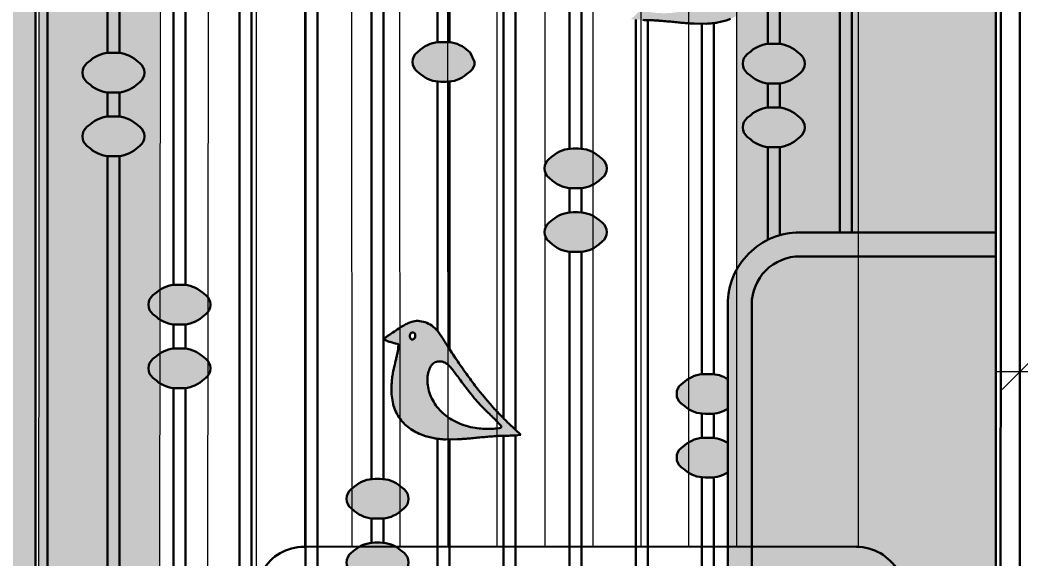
# Model space of a CAD drawing. Header units: millimetres. Extents: x 35877 to 3066687, y -650199 to -40525.
# Drawn here: x 145127.83 to 145169.47, y -179761.06 to -179738.64 of the extents above; entities that cross this region are included whole.
import ezdxf

# ---------------------------------------------------------------- set-up
doc = ezdxf.new("R2010")
doc.units = ezdxf.units.MM
doc.header["$MEASUREMENT"] = 0
doc.header["$PDMODE"] = 35
doc.linetypes.add('DASHED', pattern=[0.75, 0.5, -0.25])
doc.layers.get('Defpoints').update_dxf_attribs({"color": 220})
for name, color, linetype, lineweight in [('A8_FURNITURE', 32, 'Continuous', 30), ('dim05', 1, 'Continuous', 13), ('Elevation 4.5', 206, 'Continuous', 5), ('FURNITURE', 32, 'Continuous', 9), ('furniture dimensions', 1, 'DASHED', 0), ('NAME PLATE', 7, 'Continuous', 25), ('wall', 7, 'Continuous', 30)]:
    doc.layers.add(name, color=color, linetype=linetype, lineweight=lineweight)
doc.styles.add('century g', font='GOTHIC.TTF')
doc.dimstyles.new('Archana', dxfattribs={"dimtxt": 2, "dimasz": 0.75, "dimexe": 0.5, "dimexo": 0.5, "dimgap": 0, "dimtad": 0, "dimzin": 0, "dimdsep": 46, "dimlunit": 4, "dimtxsty": 'century g', "dimblk": 'OBLIQUE', "dimcen": 0, "dimdle": 1, "dimclrd": 256, "dimclre": 256, "dimclrt": 256, "dimadec": 0, "dimazin": 0, "dimtfac": 1, "dimtofl": 0, "dimtmove": 1, "dimatfit": 3, "dimfxl": 1, "dimfxlon": 1, "dimtolj": 1, "dimtzin": 0, "dimlwd": -1, "dimlwe": -1, "dimarcsym": 0})

# ---------------------------------------------------------------- blocks, each defined once
blk = doc.blocks.new('_Oblique')
at = {"layer": 'wall', "color": 0, "lineweight": -2}
blk.add_line((-0.5, -0.5), (0.5, 0.5), dxfattribs=at)
blk = doc.blocks.new('*D838')
at = {"layer": 'Defpoints', "color": 0, "linetype": 'Continuous', "lineweight": 0, "transparency": 16777216}
for p in [(145169.473, -179749.116), (145177.722, -179749.584), (145169.473, -179753.286)]:
    blk.add_point(p, dxfattribs=at)
at = {"layer": 'furniture dimensions', "color": 5, "linetype": 'Continuous', "transparency": 16777216}
for p, q in [((145169.473, -179749.616), (145169.473, -179753.786)), ((145168.473, -179753.286), (145171.914, -179753.286)), ((145178.722, -179753.286), (145175.281, -179753.286))]:
    blk.add_line(p, q, dxfattribs=at)
at = {"layer": 'furniture dimensions', "color": 5, "linetype": 'ByBlock', "transparency": 16777216}
blk.add_line((145177.722, -179750.084), (145177.722, -179753.786), dxfattribs=at)
at = {"layer": 'furniture dimensions', "color": 5, "linetype": 'Continuous', "transparency": 16777216, "xscale": 1.5, "yscale": 1.5, "zscale": 1.5, "rotation": 180}
blk.add_blockref('_Oblique', (145169.473, -179753.286), dxfattribs=at)
at = {"layer": 'furniture dimensions', "color": 5, "linetype": 'Continuous', "transparency": 16777216, "xscale": 1.5, "yscale": 1.5, "zscale": 1.5}
blk.add_blockref('_Oblique', (145177.722, -179753.286), dxfattribs=at)
at = {"layer": 'furniture dimensions', "linetype": 'Continuous', "lineweight": 0, "transparency": 16777216, "insert": (145173.597, -179753.286), "char_height": 3, "attachment_point": 5, "style": 'century g'}
blk.add_mtext('\\A1;8"', dxfattribs=at)

msp = doc.modelspace()

# ---------------------------------------------------------------- hatches: boundary and pattern name
at = {"layer": 'dim05', "lineweight": 0, "true_color": 0xa47149, "transparency": 33554630}
h = msp.add_hatch(color=35, dxfattribs=at)
h.dxf.hatch_style = 1
h.paths.add_polyline_path([(145168.4572, -179709.6314), (145122.4652, -179709.6314), (145122.4728, -179801.5908), (145168.4649, -179801.5908), (145168.4637, -179786.6922), (145162.4649, -179786.6922), (145162.4649, -179789.5908, -0.4142136), (145159.4649, -179792.5908), (145131.4673, -179792.5908, -0.4142136), (145128.4673, -179789.5908), (145128.4673, -179720.5967, -0.4142136), (145131.4673, -179717.5967), (145159.4649, -179717.5967, -0.4142136), (145162.4649, -179720.5967), (145162.4649, -179747.4924), (145168.4604, -179747.4924)])
h = msp.add_hatch(color=35, dxfattribs=at)
h.dxf.hatch_style = 1
h.paths.add_polyline_path([(145168.4604, -179747.4924), (145160.2982, -179747.4924, 0.4142136), (145157.2982, -179750.4924), (145157.2982, -179783.6922, 0.4142136), (145160.2982, -179786.6922), (145168.4637, -179786.6922), (145168.4636, -179785.6922), (145160.2982, -179785.6922, -0.4142136), (145158.2982, -179783.6922), (145158.2982, -179750.4924, -0.4142136), (145160.2982, -179748.4924), (145168.4605, -179748.4924)])
h = msp.add_hatch(color=35, dxfattribs=at)
h.dxf.hatch_style = 1
h.paths.add_polyline_path([(145168.4605, -179748.4924), (145160.2982, -179748.4924, 0.4142136), (145158.2982, -179750.4924), (145158.2982, -179783.6922, 0.4142136), (145160.2982, -179785.6922), (145168.4636, -179785.6922)])
at = {"layer": 'Elevation 4.5', "lineweight": 0, "true_color": 0x000000, "transparency": 33554628}
h = msp.add_hatch(color=18, dxfattribs=at)
h.dxf.hatch_style = 1
edge = h.paths.add_edge_path()
edge.add_arc((145175.5394, -179746.9918), 22.7128, 507.18852, 507.83828, ccw=False)
edge.add_arc((145170.2593, -179743.5875), 16.4304, 506.36276, 507.18852, ccw=False)
edge.add_arc((145171.238, -179744.2387), 17.6059, 505.7127, 506.36268, ccw=False)
edge.add_arc((145157.2491, -179734.7007), 0.6748, 498.83106, 505.7127, ccw=False)
edge.add_arc((145157.6458, -179735.0476), 1.2018, 484.00797, 498.83106, ccw=False)
edge.add_arc((145157.6242, -179735.0157), 1.1632, 468.82012, 484.00797, ccw=False)
edge.add_arc((145157.587, -179734.9064), 1.0478, 452.7846, 468.82001, ccw=False)
edge.add_arc((145157.5731, -179734.6212), 0.7623, 432.43002, 452.7846, ccw=False)
edge.add_arc((145157.4139, -179735.124), 1.2897, 425.01577, 432.43002, ccw=False)
edge.add_arc((145156.8504, -179736.3335), 2.624, 420.65779, 425.01577, ccw=False)
edge.add_arc((145156.2428, -179737.4143), 3.8638, 417.0816, 420.65779, ccw=False)
edge.add_arc((145153.6606, -179741.4029), 8.6154, 415.11795, 417.0816, ccw=False)
edge.add_arc((145126.1819, -179780.8191), 56.6645, 414.95139, 415.11795, ccw=False)
edge.add_arc((145139.6618, -179761.6025), 33.1914, 414.70247, 414.95139, ccw=False)
edge.add_arc((145119.0442, -179790.7245), 68.873, 414.599882, 414.702471, ccw=False)
edge.add_arc((145158.7938, -179734.7916), 0.2543, 409.23396, 414.59988, ccw=False)
edge.add_arc((145158.9486, -179734.612), 0.0172, 298.20864, 409.23396, ccw=False)
edge.add_arc((145158.2702, -179733.3472), 1.4524, 293.39256, 298.20864, ccw=False)
edge.add_arc((145158.1991, -179733.1828), 1.6315, 287.9266, 293.39256, ccw=False)
edge.add_arc((145158.0344, -179732.6738), 2.1665, 283.50765, 287.9266, ccw=False)
edge.add_line((145158.5405, -179734.7804), (145158.3562, -179734.8246))
edge.add_line((145158.3562, -179734.8246), (145158.3652, -179734.9796))
edge.add_arc((145159.117, -179734.9357), 0.7531, 183.34154, 189.81323)
edge.add_arc((145163.8089, -179734.1242), 5.5147, 189.81323, 191.30457)
edge.add_arc((145164.4596, -179733.9941), 6.1782, 191.30451, 192.83883)
edge.add_arc((145164.7108, -179733.9369), 6.4358, 192.83879, 194.32781)
edge.add_arc((145146.7952, -179738.5128), 12.0549, 372.79594, 374.32781, ccw=False)
edge.add_arc((145154.658, -179736.727), 3.9919, 369.30302, 372.79594, ccw=False)
edge.add_arc((145155.271, -179736.6265), 3.3707, 365.43492, 369.30295, ccw=False)
edge.add_arc((145152.1203, -179736.9263), 6.5356, 363.07768, 365.43492, ccw=False)
edge.add_arc((145156.0438, -179736.7154), 2.6065, 348.21303, 363.07768, ccw=False)
edge.add_arc((145156.8396, -179736.8814), 1.7935, 328.54144, 348.21303, ccw=False)
edge.add_arc((145156.9045, -179736.9211), 1.7174, 308.37567, 328.54144, ccw=False)
edge.add_arc((145156.5774, -179736.5081), 2.2443, 291.87328, 308.37567, ccw=False)
edge.add_line((145157.4135, -179738.5908), (145157.2344, -179738.6627))
edge.add_line((145157.2344, -179738.6627), (145156.8751, -179738.7445))
edge.add_arc((145156.5802, -179737.2051), 1.5675, 277.56565, 280.84666, ccw=False)
edge.add_arc((145156.0372, -179733.1167), 5.6917, 276.30901, 277.56565, ccw=False)
edge.add_arc((145155.9757, -179732.561), 6.2509, 275.06563, 276.30901, ccw=False)
edge.add_arc((145156.1061, -179734.0323), 4.7738, 273.54376, 275.06563, ccw=False)
edge.add_line((145156.4012, -179738.7969), (145155.8944, -179738.7812))
edge.add_line((145155.8944, -179738.7812), (145155.7684, -179738.7812))
edge.add_arc((145155.7684, -179737.7326), 1.0486, 265.59735, 270, ccw=False)
edge.add_arc((145157.9427, -179709.4922), 29.3726, 265.20293, 265.59735, ccw=False)
edge.add_arc((145157.7391, -179711.9193), 26.937, 264.68974, 265.20285, ccw=False)
edge.add_arc((145158.7202, -179701.3644), 37.5373, 264.28949, 264.68968, ccw=False)
edge.add_arc((145153.0122, -179758.4448), 19.8277, 444.28949, 445.08155)
edge.add_arc((145152.9316, -179759.3817), 20.7681, 445.08151, 445.84651)
edge.add_arc((145153.0956, -179757.1235), 18.504, 445.84648, 446.60254)
edge.add_arc((145154.0051, -179741.8034), 3.1569, 446.60254, 449.39965)
edge.add_arc((145154.1217, -179730.6749), 7.9723, 268.96302, 269.39965, ccw=False)
edge.add_line((145153.9774, -179738.6458), (145153.2672, -179738.6101))
edge.add_arc((145137.1429, -179721.3018), 23.6552, 312.97168, 316.05955)
edge.add_arc((145142.6354, -179726.6169), 16.0121, 316.11651, 317.10322)
edge.add_arc((145151.5302, -179734.8815), 3.8704, 317.10322, 319.93677)
edge.add_arc((145230.1093, -179800.9651), 98.8024, 499.848316, 499.936772, ccw=False)
edge.add_arc((145216.8977, -179789.8196), 81.5176, 499.744298, 499.848249, ccw=False)
edge.add_arc((145213.6062, -179787.0327), 77.2047, 499.654619, 499.744249, ccw=False)
edge.add_arc((145159.2685, -179740.8769), 5.9099, 499.05554, 499.65462, ccw=False)
edge.add_arc((145148.9302, -179731.9075), 7.777, 319.05554, 322.77729)
edge.add_arc((145135.597, -179721.7787), 24.5211, 322.77729, 324.3586)
edge.add_arc((145133.704, -179720.4215), 26.8504, 324.3586, 325.91326)
edge.add_arc((145139.2193, -179724.1537), 20.1909, 325.91326, 327.83828)
edge = h.paths.add_edge_path(flags=16)
edge.add_arc((145157.6616, -179734.461), 0.2323, 320.05653, 335.50465)
edge.add_arc((145157.7136, -179734.4847), 0.1751, 335.50465, 368.70961)
edge.add_arc((145157.7228, -179734.4833), 0.1658, 368.70961, 403.30219)
edge.add_arc((145157.7605, -179734.4478), 0.1141, 403.30219, 446.9972)
edge.add_arc((145157.7612, -179734.4343), 0.1006, 446.9972, 494.99999)
edge.add_arc((145157.7577, -179734.4308), 0.0957, 494.99997, 528.67412)
edge.add_arc((145157.9176, -179734.4628), 0.2587, 528.67412, 544.70662)
edge.add_arc((145157.9309, -179734.4617), 0.2721, 184.70662, 200.39287)
edge.add_arc((145157.7965, -179734.5117), 0.1287, 200.39287, 227.85535)
edge.add_arc((145157.8064, -179734.5008), 0.1434, 227.85535, 249.44083)
edge.add_arc((145157.78, -179734.5711), 0.0683, 249.44083, 287.01666)
edge.add_arc((145157.7754, -179734.5563), 0.0838, 287.01666, 320.05653)
edge = h.paths.add_edge_path(flags=16)
edge.add_arc((145156.6932, -179735.8708), 0.3225, 416.48854, 435.45402)
edge.add_arc((145156.6487, -179736.0423), 0.4996, 435.45402, 449.11678)
edge.add_arc((145156.6481, -179736.0801), 0.5374, 449.11678, 462.30358)
edge.add_arc((145156.6325, -179736.0082), 0.4639, 462.30358, 477.02902)
edge.add_arc((145156.7045, -179736.1494), 0.6223, 477.02902, 488.85253)
edge.add_arc((145156.8163, -179736.2882), 0.8006, 488.85253, 498.64147)
edge.add_arc((145158.4679, -179737.7422), 3.0011, 498.64147, 502.77508)
edge.add_arc((145209.9256, -179776.836), 67.6247, 502.775081, 503.205715)
edge.add_arc((145121.3322, -179710.5734), 43.0077, 322.36235, 323.20571, ccw=False)
edge.add_arc((145149.5434, -179732.3286), 7.3824, 319.25591, 322.36235, ccw=False)
edge.add_arc((145150.645, -179733.2775), 5.9284, 315.67016, 319.25591, ccw=False)
edge.add_arc((145140.1431, -179723.0185), 20.6096, 314.25199, 315.67016, ccw=False)
edge.add_arc((145167.4689, -179751.0672), 18.5494, 494.25199, 495.13273)
edge.add_arc((145158.0598, -179741.7017), 5.2737, 495.13273, 497.37914)
edge.add_arc((145159.841, -179743.3407), 7.6942, 497.37914, 498.5497)
edge.add_arc((145154.0898, -179738.2614), 0.0212, 498.5497, 572.61788)
edge.add_arc((145154.1776, -179738.2053), 0.1254, 212.61788, 264.11514)
edge.add_arc((145154.7076, -179733.0633), 5.2946, 264.11514, 267.59679)
edge.add_arc((145154.6537, -179734.3458), 4.011, 267.59679, 272.66271)
edge.add_arc((145154.7149, -179735.6605), 2.6949, 272.66271, 279.48802)
edge.add_arc((145154.659, -179735.3262), 3.0338, 279.48802, 294.18755)
edge.add_arc((145154.9481, -179735.9697), 2.3283, 294.18755, 312.11259)
edge.add_arc((145155.146, -179736.1887), 2.0331, 312.11259, 331.43659)
edge.add_arc((145155.3274, -179736.2875), 1.8266, 331.43651, 352.37921)
edge.add_arc((145155.7257, -179736.3408), 1.4247, 352.37921, 363.83927)
edge.add_arc((145155.8389, -179736.3332), 1.3113, 363.83927, 376.03421)
edge.add_arc((145156.095, -179736.2596), 1.0448, 376.03421, 389.58284)
edge.add_arc((145156.6411, -179735.9496), 0.4169, 389.58284, 416.48854)
h = msp.add_hatch(color=18, dxfattribs=at)
h.dxf.hatch_style = 1
h.paths.add_polyline_path([(145146.7594, -179740.3895, 0.2335694), (145146.5693, -179739.9893), (145146.4247, -179739.875, 0.1866469), (145145.5746, -179739.5585), (145145.3583, -179739.5585, 0.1866469), (145144.5082, -179739.875), (145144.3635, -179739.9893, 0.2294381), (145144.1735, -179740.3816, 0.2335694), (145144.3635, -179740.7818), (145144.5082, -179740.8961, 0.1866469), (145145.3583, -179741.2126), (145145.5746, -179741.2126, 0.1866469), (145146.4247, -179740.8961), (145146.5693, -179740.7818, 0.2294381)])
h = msp.add_hatch(color=18, dxfattribs=at)
h.dxf.hatch_style = 1
h.paths.add_polyline_path([(145160.5084, -179740.4556, 0.2335694), (145160.3183, -179740.0554), (145160.1736, -179739.9411, 0.1866469), (145159.3236, -179739.6246), (145159.1072, -179739.6246, 0.1866469), (145158.2572, -179739.9411), (145158.1125, -179740.0554, 0.2294381), (145157.9225, -179740.4478, 0.2335694), (145158.1125, -179740.8479), (145158.2572, -179740.9622, 0.1866469), (145159.1072, -179741.2787), (145159.3236, -179741.2787, 0.1866469), (145160.1736, -179740.9622), (145160.3183, -179740.8479, 0.2294381)])
h = msp.add_hatch(color=18, dxfattribs=at)
h.dxf.hatch_style = 1
h.paths.add_polyline_path([(145133.0104, -179740.8392, 0.2335694), (145132.8204, -179740.4391), (145132.6757, -179740.3248, 0.1866469), (145131.8256, -179740.0083), (145131.6093, -179740.0083, 0.1866469), (145130.7592, -179740.3248), (145130.6145, -179740.4391, 0.2294381), (145130.4245, -179740.8314, 0.2335694), (145130.6145, -179741.2316), (145130.7592, -179741.3459, 0.1866469), (145131.6093, -179741.6624), (145131.8256, -179741.6624, 0.1866469), (145132.6757, -179741.3459), (145132.8204, -179741.2316, 0.2294381)])
h = msp.add_hatch(color=18, dxfattribs=at)
h.dxf.hatch_style = 1
h.paths.add_polyline_path([(145160.5084, -179743.1096, 0.2335694), (145160.3183, -179742.7095), (145160.1736, -179742.5952, 0.1866469), (145159.3236, -179742.2787), (145159.1072, -179742.2787, 0.1866469), (145158.2572, -179742.5952), (145158.1125, -179742.7095, 0.2294381), (145157.9225, -179743.1018, 0.2335694), (145158.1125, -179743.502), (145158.2572, -179743.6163, 0.1866469), (145159.1072, -179743.9328), (145159.3236, -179743.9328, 0.1866469), (145160.1736, -179743.6163), (145160.3183, -179743.502, 0.2294381)])
h = msp.add_hatch(color=18, dxfattribs=at)
h.dxf.hatch_style = 1
h.paths.add_polyline_path([(145133.0104, -179743.4933, 0.2335694), (145132.8204, -179743.0932), (145132.6757, -179742.9789, 0.1866469), (145131.8256, -179742.6624), (145131.6093, -179742.6624, 0.1866469), (145130.7592, -179742.9789), (145130.6145, -179743.0932, 0.2294381), (145130.4245, -179743.4855, 0.2335694), (145130.6145, -179743.8856), (145130.7592, -179743.9999, 0.1866469), (145131.6093, -179744.3164), (145131.8256, -179744.3164, 0.1866469), (145132.6757, -179743.9999), (145132.8204, -179743.8856, 0.2294381)])
h = msp.add_hatch(color=18, dxfattribs=at)
h.dxf.hatch_style = 1
h.paths.add_polyline_path([(145152.259, -179744.8235, 0.2335694), (145152.0689, -179744.4233), (145151.9243, -179744.309, 0.1866469), (145151.0742, -179743.9925), (145150.8579, -179743.9925, 0.1866469), (145150.0078, -179744.309), (145149.8631, -179744.4233, 0.2294381), (145149.6731, -179744.8156, 0.2335694), (145149.8631, -179745.2158), (145150.0078, -179745.3301, 0.1866469), (145150.8579, -179745.6466), (145151.0742, -179745.6466, 0.1866469), (145151.9243, -179745.3301), (145152.0689, -179745.2158, 0.2294381)])
h = msp.add_hatch(color=18, dxfattribs=at)
h.dxf.hatch_style = 1
h.paths.add_polyline_path([(145152.259, -179747.4853, 0.2335694), (145152.0689, -179747.0852), (145151.9243, -179746.9709, 0.1866469), (145151.0742, -179746.6544), (145150.8579, -179746.6544, 0.1866469), (145150.0078, -179746.9709), (145149.8631, -179747.0852, 0.2294381), (145149.6731, -179747.4775, 0.2335694), (145149.8631, -179747.8777), (145150.0078, -179747.992, 0.1866469), (145150.8579, -179748.3085), (145151.0742, -179748.3085, 0.1866469), (145151.9243, -179747.992), (145152.0689, -179747.8777, 0.2294381)])
h = msp.add_hatch(color=18, dxfattribs=at)
h.dxf.hatch_style = 1
h.paths.add_polyline_path([(145135.7602, -179750.5097, 0.2335694), (145135.5702, -179750.1096), (145135.4255, -179749.9953, 0.1866469), (145134.5754, -179749.6788), (145134.3591, -179749.6788, 0.1866469), (145133.509, -179749.9953), (145133.3643, -179750.1096, 0.2294381), (145133.1743, -179750.5019, 0.2335694), (145133.3643, -179750.9021), (145133.509, -179751.0164, 0.1866469), (145134.3591, -179751.3329), (145134.5754, -179751.3329, 0.1866469), (145135.4255, -179751.0164), (145135.5702, -179750.9021, 0.2294381)])
h = msp.add_hatch(color=18, dxfattribs=at)
h.dxf.hatch_style = 1
edge = h.paths.add_edge_path()
edge.add_arc((145126.4042, -179764.3163), 22.7128, 32.16172, 32.81148)
edge.add_arc((145131.6843, -179760.912), 16.4304, 32.81148, 33.63724)
edge.add_arc((145130.7056, -179761.5632), 17.6059, 33.63732, 34.2873)
edge.add_arc((145144.6945, -179752.0252), 0.6748, 34.2873, 41.16894)
edge.add_arc((145144.2978, -179752.3721), 1.2018, 41.16894, 55.99203)
edge.add_arc((145144.3194, -179752.3401), 1.1632, 55.99203, 71.17988)
edge.add_arc((145144.3566, -179752.2308), 1.0478, 71.17999, 87.2154)
edge.add_arc((145144.3705, -179751.9457), 0.7623, 87.2154, 107.56998)
edge.add_arc((145144.5297, -179752.4485), 1.2897, 107.56998, 114.98423)
edge.add_arc((145145.0933, -179753.6579), 2.624, 114.98423, 119.34221)
edge.add_arc((145145.7008, -179754.7387), 3.8638, 119.34221, 122.9184)
edge.add_arc((145148.283, -179758.7274), 8.6154, 122.9184, 124.88205)
edge.add_arc((145175.7618, -179798.1435), 56.6645, 124.88205, 125.04861)
edge.add_arc((145162.2819, -179778.9269), 33.1914, 125.04861, 125.29753)
edge.add_arc((145182.8995, -179808.0489), 68.873, 125.297529, 125.400118)
edge.add_arc((145143.1499, -179752.116), 0.2543, 125.40012, 130.76604)
edge.add_arc((145142.995, -179751.9364), 0.0172, 130.76604, 241.79136)
edge.add_arc((145143.6734, -179750.6716), 1.4524, 241.79136, 246.60744)
edge.add_arc((145143.7445, -179750.5072), 1.6315, 246.60744, 252.0734)
edge.add_arc((145143.9092, -179749.9982), 2.1665, 252.0734, 256.49235)
edge.add_line((145143.4032, -179752.1048), (145143.5875, -179752.1491))
edge.add_line((145143.5875, -179752.1491), (145143.5784, -179752.3041))
edge.add_arc((145142.8266, -179752.2602), 0.7531, 350.18677, 356.65846, ccw=False)
edge.add_arc((145138.1347, -179751.4486), 5.5147, 348.69543, 350.18677, ccw=False)
edge.add_arc((145137.484, -179751.3185), 6.1782, 347.16117, 348.69549, ccw=False)
edge.add_arc((145137.2328, -179751.2613), 6.4358, 345.67219, 347.16121, ccw=False)
edge.add_arc((145155.1484, -179755.8372), 12.0549, 165.67219, 167.20406)
edge.add_arc((145147.2856, -179754.0514), 3.9919, 167.20406, 170.69698)
edge.add_arc((145146.6726, -179753.951), 3.3707, 170.69705, 174.56508)
edge.add_arc((145149.8233, -179754.2507), 6.5356, 174.56508, 176.92232)
edge.add_arc((145145.8999, -179754.0398), 2.6065, 176.92232, 191.78697)
edge.add_arc((145145.1041, -179754.2059), 1.7935, 191.78697, 211.45856)
edge.add_arc((145145.0392, -179754.2456), 1.7174, 211.45856, 231.62433)
edge.add_arc((145145.3663, -179753.8325), 2.2443, 231.62433, 248.12672)
edge.add_line((145144.5301, -179755.9153), (145144.7092, -179755.9872))
edge.add_line((145144.7092, -179755.9872), (145145.0685, -179756.069))
edge.add_arc((145145.3635, -179754.5295), 1.5675, 259.15334, 262.43435)
edge.add_arc((145145.9065, -179750.4412), 5.6917, 262.43435, 263.69099)
edge.add_arc((145145.9679, -179749.8854), 6.2509, 263.69099, 264.93437)
edge.add_arc((145145.8375, -179751.3567), 4.7738, 264.93437, 266.45624)
edge.add_line((145145.5424, -179756.1214), (145146.0493, -179756.1057))
edge.add_line((145146.0493, -179756.1057), (145146.1752, -179756.1057))
edge.add_arc((145146.1752, -179755.0571), 1.0486, 270, 274.40265)
edge.add_arc((145144.0009, -179726.8166), 29.3726, 274.40265, 274.79707)
edge.add_arc((145144.2045, -179729.2437), 26.937, 274.79715, 275.31026)
edge.add_arc((145143.2234, -179718.6889), 37.5373, 275.31032, 275.71051)
edge.add_arc((145148.9314, -179775.7692), 19.8277, 94.91845, 95.71051, ccw=False)
edge.add_arc((145149.012, -179776.7062), 20.7681, 94.15349, 94.91849, ccw=False)
edge.add_arc((145148.8481, -179774.448), 18.504, 93.39746, 94.15352, ccw=False)
edge.add_arc((145147.9386, -179759.1278), 3.1569, 90.60035, 93.39746, ccw=False)
edge.add_arc((145147.8219, -179747.9993), 7.9723, 270.60035, 271.03698)
edge.add_line((145147.9662, -179755.9703), (145148.6764, -179755.9345))
edge.add_arc((145164.8007, -179738.6262), 23.6552, 223.94045, 227.02832, ccw=False)
edge.add_arc((145159.3082, -179743.9413), 16.0121, 222.89678, 223.88349, ccw=False)
edge.add_arc((145150.4134, -179752.2059), 3.8704, 220.06323, 222.89678, ccw=False)
edge.add_arc((145071.8344, -179818.2895), 98.8024, 40.063228, 40.151684)
edge.add_arc((145085.0459, -179807.1441), 81.5176, 40.151751, 40.255702)
edge.add_arc((145088.3374, -179804.3572), 77.2047, 40.255751, 40.345381)
edge.add_arc((145142.6752, -179758.2013), 5.9099, 40.34538, 40.94446)
edge.add_arc((145153.0135, -179749.232), 7.777, 217.22271, 220.94446, ccw=False)
edge.add_arc((145166.3467, -179739.1032), 24.5211, 215.6414, 217.22271, ccw=False)
edge.add_arc((145168.2396, -179737.7459), 26.8504, 214.08674, 215.6414, ccw=False)
edge.add_arc((145162.7243, -179741.4782), 20.1909, 212.16172, 214.08674, ccw=False)
edge = h.paths.add_edge_path(flags=16)
edge.add_arc((145144.282, -179751.7854), 0.2323, 204.49535, 219.94347, ccw=False)
edge.add_arc((145144.23, -179751.8091), 0.1751, 171.29039, 204.49535, ccw=False)
edge.add_arc((145144.2208, -179751.8077), 0.1658, 136.69781, 171.29039, ccw=False)
edge.add_arc((145144.1832, -179751.7722), 0.1141, 93.0028, 136.69781, ccw=False)
edge.add_arc((145144.1825, -179751.7587), 0.1006, 45.00001, 93.0028, ccw=False)
edge.add_arc((145144.1859, -179751.7552), 0.0957, 11.32588, 45.00003, ccw=False)
edge.add_arc((145144.0261, -179751.7873), 0.2587, -4.70662, 11.32588, ccw=False)
edge.add_arc((145144.0127, -179751.7862), 0.2721, 339.60713, 355.29338, ccw=False)
edge.add_arc((145144.1472, -179751.8362), 0.1287, 312.14465, 339.60713, ccw=False)
edge.add_arc((145144.1373, -179751.8252), 0.1434, 290.55917, 312.14465, ccw=False)
edge.add_arc((145144.1637, -179751.8956), 0.0683, 252.98334, 290.55917, ccw=False)
edge.add_arc((145144.1682, -179751.8807), 0.0838, 219.94347, 252.98334, ccw=False)
edge = h.paths.add_edge_path(flags=16)
edge.add_arc((145145.2504, -179753.1953), 0.3225, 104.54598, 123.51146, ccw=False)
edge.add_arc((145145.2949, -179753.3667), 0.4996, 90.88322, 104.54598, ccw=False)
edge.add_arc((145145.2955, -179753.4045), 0.5374, 77.69642, 90.88322, ccw=False)
edge.add_arc((145145.3112, -179753.3327), 0.4639, 62.97098, 77.69642, ccw=False)
edge.add_arc((145145.2392, -179753.4738), 0.6223, 51.14747, 62.97098, ccw=False)
edge.add_arc((145145.1274, -179753.6126), 0.8006, 41.35853, 51.14747, ccw=False)
edge.add_arc((145143.4757, -179755.0666), 3.0011, 37.22492, 41.35853, ccw=False)
edge.add_arc((145092.018, -179794.1604), 67.6247, 36.794285, 37.224919, ccw=False)
edge.add_arc((145180.6115, -179727.8978), 43.0077, 216.79429, 217.63765)
edge.add_arc((145152.4002, -179749.653), 7.3824, 217.63765, 220.74409)
edge.add_arc((145151.2986, -179750.602), 5.9284, 220.74409, 224.32984)
edge.add_arc((145161.8005, -179740.3429), 20.6096, 224.32984, 225.74801)
edge.add_arc((145134.4747, -179768.3917), 18.5494, 44.86727, 45.74801, ccw=False)
edge.add_arc((145143.8838, -179759.0261), 5.2737, 42.62086, 44.86727, ccw=False)
edge.add_arc((145142.1026, -179760.6651), 7.6942, 41.4503, 42.62086, ccw=False)
edge.add_arc((145147.8538, -179755.5858), 0.0212, -32.61788, 41.4503, ccw=False)
edge.add_arc((145147.7661, -179755.5297), 0.1254, 275.88486, 327.38212, ccw=False)
edge.add_arc((145147.2361, -179750.3877), 5.2946, 272.40321, 275.88486, ccw=False)
edge.add_arc((145147.2899, -179751.6702), 4.011, 267.33729, 272.40321, ccw=False)
edge.add_arc((145147.2288, -179752.9849), 2.6949, 260.51198, 267.33729, ccw=False)
edge.add_arc((145147.2846, -179752.6506), 3.0338, 245.81245, 260.51198, ccw=False)
edge.add_arc((145146.9956, -179753.2941), 2.3283, 227.88741, 245.81245, ccw=False)
edge.add_arc((145146.7976, -179753.5131), 2.0331, 208.56341, 227.88741, ccw=False)
edge.add_arc((145146.6162, -179753.6119), 1.8266, 187.62079, 208.56349, ccw=False)
edge.add_arc((145146.2179, -179753.6652), 1.4247, 176.16073, 187.62079, ccw=False)
edge.add_arc((145146.1047, -179753.6576), 1.3113, 163.96579, 176.16073, ccw=False)
edge.add_arc((145145.8486, -179753.584), 1.0448, 150.41716, 163.96579, ccw=False)
edge.add_arc((145145.3026, -179753.274), 0.4169, 123.51146, 150.41716, ccw=False)
h = msp.add_hatch(color=18, dxfattribs=at)
h.dxf.hatch_style = 1
h.paths.add_polyline_path([(145135.7602, -179753.1638, 0.2335694), (145135.5702, -179752.7637), (145135.4255, -179752.6494, 0.1866469), (145134.5754, -179752.3329), (145134.3591, -179752.3329, 0.1866469), (145133.509, -179752.6494), (145133.3643, -179752.7637, 0.2294381), (145133.1743, -179753.156, 0.2335694), (145133.3643, -179753.5561), (145133.509, -179753.6704, 0.1866469), (145134.3591, -179753.9869), (145134.5754, -179753.9869, 0.1866469), (145135.4255, -179753.6704), (145135.5702, -179753.5561, 0.2294381)])
h = msp.add_hatch(color=18, dxfattribs=at)
h.dxf.hatch_style = 1
h.paths.add_polyline_path([(145157.2982, -179753.6146, 0.1540341), (145156.5738, -179753.396), (145156.3574, -179753.396, 0.1866469), (145155.5074, -179753.7125), (145155.3627, -179753.8268, 0.2294381), (145155.1727, -179754.2191, 0.2335694), (145155.3627, -179754.6193), (145155.5074, -179754.7336, 0.1866469), (145156.3574, -179755.0501), (145156.5738, -179755.0501, 0.1540341), (145157.2982, -179754.8315)])
h = msp.add_hatch(color=18, dxfattribs=at)
h.dxf.hatch_style = 1
h.paths.add_polyline_path([(145157.2982, -179756.2608, 0.1540341), (145156.5738, -179756.0423), (145156.3574, -179756.0423, 0.1866469), (145155.5074, -179756.3588), (145155.3627, -179756.4731, 0.2294381), (145155.1727, -179756.8654, 0.2335694), (145155.3627, -179757.2655), (145155.5074, -179757.3798, 0.1866469), (145156.3574, -179757.6963), (145156.5738, -179757.6963, 0.1540341), (145157.2982, -179757.4777)])
h = msp.add_hatch(color=18, dxfattribs=at)
h.dxf.hatch_style = 1
h.paths.add_polyline_path([(145144.0096, -179758.5989, 0.2335694), (145143.8195, -179758.1988), (145143.6749, -179758.0845, 0.1866469), (145142.8248, -179757.768), (145142.6085, -179757.768, 0.1866469), (145141.7584, -179758.0845), (145141.6137, -179758.1988, 0.2294381), (145141.4237, -179758.5911, 0.2335694), (145141.6137, -179758.9912), (145141.7584, -179759.1055, 0.1866469), (145142.6085, -179759.422), (145142.8248, -179759.422, 0.1866469), (145143.6749, -179759.1055), (145143.8195, -179758.9912, 0.2294381)])
h = msp.add_hatch(color=18, dxfattribs=at)
h.dxf.hatch_style = 1
h.paths.add_polyline_path([(145144.0094, -179761.2518, 0.2335694), (145143.8194, -179760.8517), (145143.6747, -179760.7374, 0.1866469), (145142.8246, -179760.4209), (145142.6083, -179760.4209, 0.1866469), (145141.7582, -179760.7374), (145141.6136, -179760.8517, 0.2294381), (145141.4235, -179761.244, 0.2335694), (145141.6136, -179761.6441), (145141.7582, -179761.7584, 0.1866469), (145142.6083, -179762.0749), (145142.8246, -179762.0749, 0.1866469), (145143.6747, -179761.7584), (145143.8194, -179761.6441, 0.2294381)])
at = {"layer": 'NAME PLATE', "lineweight": 0, "true_color": 0x000000, "transparency": 33554687}
h = msp.add_hatch(color=18, dxfattribs=at)
h.dxf.hatch_style = 1
h.set_gradient(color1=(153, 155, 55), color2=(229, 232, 120), name='INVCYLINDER')
h.paths.add_polyline_path([(145162.7169, -179722.6648, 0.4109881), (145157.6797, -179717.6829), (145157.6797, -179760.629), (145162.7169, -179760.6253)], flags=17)
h.paths.add_polyline_path([(145162.7171, -179764.6428, 0.9852287), (145162.6547, -179760.6444), (145157.6797, -179760.629), (145157.6797, -179787.5897), (145133.6176, -179787.5897), (145133.6176, -179717.6826, 0.4142439), (145128.6349, -179722.6648), (145128.5876, -179787.6144, 0.4139883), (145133.5876, -179792.6182), (145157.6369, -179792.6367, 0.4196556), (145162.7456, -179787.6095)])

# ---------------------------------------------------------------- linework, layer by layer
at = {"layer": 'A8_FURNITURE', "linetype": 'ByBlock', "lineweight": 15, "transparency": 33554687}
for p, q in [((145133.6813, -179717.6356, 531.9841), (145133.6191, -179787.5418, -260.0136)), ((145135.6677, -179717.6357, 2.3955), (145135.6269, -179787.5433, -1.5038)), ((145137.6689, -179717.6359, 2.3942), (145137.6561, -179764.5926)), ((145139.6835, -179717.636, 2.3936), (145139.6717, -179760.597, -0.0006)), ((145141.6561, -179760.5944), (145141.6422, -179717.6361, -487.9422)), ((145143.6561, -179760.5939), (145143.6422, -179717.6363, -487.9135)), ((145145.6561, -179760.5933), (145145.6422, -179717.6364, -487.8848)), ((145147.6782, -179717.6365, 2.3876), (145147.6815, -179760.5933)), ((145149.6782, -179717.6367, 2.3863), (145149.6815, -179760.5949)), ((145151.6782, -179717.6368, 2.3845), (145151.6815, -179760.5993)), ((145153.6789, -179717.6369, -0.1817), (145153.6857, -179760.5851, -160.2193)), ((145155.6769, -179760.5834, -160.2096), (145155.6797, -179717.6371, -0.1826)), ((145162.7169, -179722.6176, -42.3336), (145162.7336, -179760.598, -172.478))]:
    msp.add_line(p, q, dxfattribs=at)
at = {"layer": 'A8_FURNITURE', "linetype": 'ByBlock', "transparency": 33554687}
msp.add_line((145139.6566, -179760.5941, 0.1019), (145162.6558, -179760.5774), dxfattribs=at)
msp.add_lwpolyline([(145122.6388, -179709.5713), (145168.6984, -179709.6102), (145168.6311, -179801.6233)], dxfattribs=at)
at = {"layer": 'A8_FURNITURE', "linetype": 'ByBlock', "lineweight": 15, "transparency": 33554687}
for points in [[(145157.6769, -179760.5817), (145157.6797, -179717.6372)], [(145128.591, -179787.7515), (145128.6348, -179722.6176)]]:
    msp.add_lwpolyline(points, dxfattribs=at)
at = {"layer": 'A8_FURNITURE', "linetype": 'ByBlock', "transparency": 33554687}
for centre, start, end in [((145139.6566, -179762.5941, 0.1019), 90, 270.01595), ((145162.6558, -179762.5965), 269.98405, 90)]:
    msp.add_arc(centre, 2, start, end, dxfattribs=at)
at = {"layer": 'Elevation 4.5', "color": 18, "lineweight": 30, "true_color": 0x000000, "transparency": 33554687}
for p, q in [((145169.4649, -179801.5908), (145169.4572, -179708.6314)), ((145142.4666, -179718.0967), (145142.4666, -179750.5728)), ((145142.9666, -179718.0967), (145142.9666, -179746.4178)), ((145147.9662, -179720.1614), (145147.9662, -179755.2442)), ((145148.4662, -179720.1614), (145148.4662, -179755.7315)), ((145131.4674, -179723.2925), (145131.4674, -179740.0145)), ((145131.9674, -179723.2925), (145131.9674, -179740.0145)), ((145158.9654, -179725.8261), (145158.9654, -179739.6387)), ((145159.4654, -179725.8435), (145159.4654, -179739.6387)), ((145145.2164, -179727.6516), (145145.2164, -179739.5647)), ((145145.7164, -179727.6347), (145145.7164, -179739.5647)), ((145150.716, -179733.0779), (145150.716, -179739.2764)), ((145151.216, -179733.0779), (145151.216, -179739.2595)), ((145134.2172, -179734.9038), (145134.2172, -179749.685)), ((145134.7172, -179734.8868), (145134.7172, -179749.685)), ((145136.967, -179734.7828), (145136.967, -179773.2696)), ((145137.467, -179734.7616), (145137.467, -179773.2795)), ((145139.7168, -179737.0054), (145139.7168, -179749.7138)), ((145140.2168, -179737.0054), (145140.2168, -179750.5474)), ((145153.4658, -179738.6239), (145153.4658, -179761.6311)), ((145153.9658, -179738.6456), (145153.9658, -179761.6311)), ((145157.2344, -179738.6627), (145156.8751, -179738.7445)), ((145157.4135, -179738.5908), (145157.2344, -179738.6627)), ((145155.8944, -179738.7812), (145155.7684, -179738.7812)), ((145156.4012, -179738.7969), (145155.8944, -179738.7812)), ((145156.2156, -179738.7912), (145156.2156, -179753.4022)), ((145156.7156, -179738.7679), (145156.7156, -179753.4022)), ((145142.4666, -179739.2753), (145142.4666, -179750.5728)), ((145142.9666, -179739.272), (145142.9666, -179750.5354)), ((145150.716, -179739.2764), (145150.716, -179744.0066)), ((145151.216, -179739.2595), (145151.216, -179744.0066)), ((145145.2164, -179741.2064), (145145.2164, -179751.5974)), ((145145.7164, -179741.2064), (145145.7164, -179752.3596)), ((145131.4674, -179741.6561), (145131.4674, -179742.6686)), ((145131.9674, -179741.6561), (145131.9674, -179742.6686)), ((145158.9654, -179741.2803), (145158.9654, -179742.2927)), ((145159.4654, -179741.2803), (145159.4654, -179742.2927)), ((145134.2172, -179742.2524), (145134.2172, -179743.2524)), ((145134.7172, -179742.2524), (145134.7172, -179743.2524)), ((145158.9654, -179743.9343), (145158.9654, -179747.8047)), ((145159.4654, -179743.9343), (145159.4654, -179747.6103)), ((145131.4674, -179744.3102), (145131.4674, -179769.3723)), ((145131.9674, -179744.3102), (145131.9674, -179768.8854)), ((145150.716, -179745.6482), (145150.716, -179746.6606)), ((145151.216, -179745.6482), (145151.216, -179746.6606)), ((145150.716, -179748.3022), (145150.716, -179759.0807)), ((145151.216, -179748.3022), (145151.216, -179759.0812)), ((145139.7168, -179749.7138), (145139.7168, -179792.0782)), ((145140.2168, -179750.5474), (145140.2168, -179792.0908)), ((145142.4666, -179750.5728), (145142.4666, -179757.7742)), ((145142.9666, -179750.5354), (145142.9666, -179757.7742)), ((145134.2172, -179751.3266), (145134.2172, -179752.3391)), ((145134.7172, -179751.3266), (145134.7172, -179752.3391)), ((145143.4032, -179752.1048), (145143.5875, -179752.1491)), ((145143.5875, -179752.1491), (145143.5784, -179752.3041)), ((145148.4662, -179752.8938), (145148.4662, -179755.7315)), ((145147.9662, -179753.0195), (145147.9662, -179755.2442)), ((145134.2172, -179753.9807), (145134.2172, -179766.0072)), ((145134.7172, -179753.9807), (145134.7172, -179765.2415)), ((145151.216, -179754.0991), (145151.216, -179763.527)), ((145150.716, -179754.3622), (145150.716, -179763.5664)), ((145156.2156, -179755.0438), (145156.2156, -179756.0563)), ((145156.7156, -179755.0438), (145156.7156, -179756.0563)), ((145148.6764, -179755.9345), (145148.1856, -179755.4606)), ((145144.5301, -179755.9153), (145144.7092, -179755.9872)), ((145144.7092, -179755.9872), (145145.0685, -179756.069)), ((145145.2164, -179756.0909), (145145.2164, -179792.0782)), ((145145.5424, -179756.1214), (145146.0493, -179756.1057)), ((145145.7164, -179756.116), (145145.7164, -179792.0908)), ((145146.0493, -179756.1057), (145146.1752, -179756.1057)), ((145147.9662, -179755.9703), (145147.9662, -179760.8756)), ((145147.9662, -179755.9703), (145147.9662, -179760.8756)), ((145148.4358, -179755.9513), (145148.6764, -179755.9345)), ((145148.4662, -179755.9492), (145148.4662, -179760.7638)), ((145148.4662, -179755.9492), (145148.4662, -179760.7638)), ((145156.2156, -179757.6979), (145156.2156, -179772.7834)), ((145156.7156, -179757.6979), (145156.7156, -179772.7834)), ((145142.4666, -179759.4158), (145142.4666, -179760.4283)), ((145142.9666, -179759.4158), (145142.9666, -179760.4283)), ((145148.4662, -179760.7638), (145148.4662, -179768.7428)), ((145147.9662, -179760.8756), (145147.9662, -179768.7329))]:
    msp.add_line(p, q, dxfattribs=at)
msp.add_lwpolyline([(145169.4572, -179708.6314), (145121.4652, -179708.6314), (145121.4728, -179801.5908), (145169.4649, -179801.5908)], close=True, dxfattribs=at)
for points in [[(145161.9649, -179747.4924), (145161.9649, -179720.5967, 0.4142136), (145159.4649, -179718.0967), (145131.4673, -179718.0967, 0.4142136), (145128.9673, -179720.5967), (145128.9673, -179789.5908, 0.4142136), (145131.4673, -179792.0908), (145159.4649, -179792.0908, 0.4142136), (145161.9649, -179789.5908), (145161.9649, -179786.6922)], [(145157.2982, -179754.8315, -0.1540341), (145156.5738, -179755.0501), (145156.3574, -179755.0501, -0.1866469), (145155.5074, -179754.7336), (145155.3627, -179754.6193, -0.2294381), (145155.1727, -179754.2269), (145155.1727, -179754.2191, -0.2294381), (145155.3627, -179753.8268), (145155.5074, -179753.7125, -0.1866469), (145156.3574, -179753.396), (145156.5738, -179753.396, -0.1540341), (145157.2982, -179753.6146)], [(145157.2982, -179757.4855, -0.1540341), (145156.5738, -179757.7041), (145156.3574, -179757.7041, -0.1866469), (145155.5074, -179757.3876), (145155.3627, -179757.2733, -0.2294381), (145155.1727, -179756.881), (145155.1727, -179756.8732, -0.2294381), (145155.3627, -179756.4809), (145155.5074, -179756.3666, -0.1866469), (145156.3574, -179756.0501), (145156.5738, -179756.0501, -0.1540341), (145157.2982, -179756.2687)]]:
    msp.add_lwpolyline(points, format="xyb", dxfattribs=at)
for points in [[(145146.7594, -179740.3816), (145146.7594, -179740.3895, -0.2294381), (145146.5693, -179740.7818), (145146.4247, -179740.8961, -0.1866469), (145145.5746, -179741.2126), (145145.3583, -179741.2126, -0.1866469), (145144.5082, -179740.8961), (145144.3635, -179740.7818, -0.2294381), (145144.1735, -179740.3895), (145144.1735, -179740.3816, -0.2294381), (145144.3635, -179739.9893), (145144.5082, -179739.875, -0.1866469), (145145.3583, -179739.5585), (145145.5746, -179739.5585, -0.1866469), (145146.4247, -179739.875), (145146.5693, -179739.9893)], [(145160.5084, -179740.4556), (145160.5084, -179740.4634, -0.2294381), (145160.3183, -179740.8557), (145160.1736, -179740.97, -0.1866469), (145159.3236, -179741.2865), (145159.1072, -179741.2865, -0.1866469), (145158.2572, -179740.97), (145158.1125, -179740.8557, -0.2294381), (145157.9225, -179740.4634), (145157.9225, -179740.4556, -0.2294381), (145158.1125, -179740.0632), (145158.2572, -179739.9489, -0.1866469), (145159.1072, -179739.6325), (145159.3236, -179739.6325, -0.1866469), (145160.1736, -179739.9489), (145160.3183, -179740.0632, -0.2294381)], [(145133.0104, -179740.8314), (145133.0104, -179740.8392, -0.2294381), (145132.8204, -179741.2316), (145132.6757, -179741.3459, -0.1866469), (145131.8256, -179741.6624), (145131.6093, -179741.6624, -0.1866469), (145130.7592, -179741.3459), (145130.6145, -179741.2316, -0.2294381), (145130.4245, -179740.8392), (145130.4245, -179740.8314, -0.2294381), (145130.6145, -179740.4391), (145130.7592, -179740.3248, -0.1866469), (145131.6093, -179740.0083), (145131.8256, -179740.0083, -0.1866469), (145132.6757, -179740.3248), (145132.8204, -179740.4391, -0.2294381)], [(145160.5084, -179743.1096), (145160.5084, -179743.1174, -0.2294381), (145160.3183, -179743.5098), (145160.1736, -179743.6241, -0.1866469), (145159.3236, -179743.9406), (145159.1072, -179743.9406, -0.1866469), (145158.2572, -179743.6241), (145158.1125, -179743.5098, -0.2294381), (145157.9225, -179743.1174), (145157.9225, -179743.1096, -0.2294381), (145158.1125, -179742.7173), (145158.2572, -179742.603, -0.1866469), (145159.1072, -179742.2865), (145159.3236, -179742.2865, -0.1866469), (145160.1736, -179742.603), (145160.3183, -179742.7173, -0.2294381)], [(145133.0104, -179743.4855), (145133.0104, -179743.4933, -0.2294381), (145132.8204, -179743.8856), (145132.6757, -179743.9999, -0.1866469), (145131.8256, -179744.3164), (145131.6093, -179744.3164, -0.1866469), (145130.7592, -179743.9999), (145130.6145, -179743.8856, -0.2294381), (145130.4245, -179743.4933), (145130.4245, -179743.4855, -0.2294381), (145130.6145, -179743.0932), (145130.7592, -179742.9789, -0.1866469), (145131.6093, -179742.6624), (145131.8256, -179742.6624, -0.1866469), (145132.6757, -179742.9789), (145132.8204, -179743.0932, -0.2294381)], [(145152.259, -179744.8235), (145152.259, -179744.8313, -0.2294381), (145152.0689, -179745.2236), (145151.9243, -179745.3379, -0.1866469), (145151.0742, -179745.6544), (145150.8579, -179745.6544, -0.1866469), (145150.0078, -179745.3379), (145149.8631, -179745.2236, -0.2294381), (145149.6731, -179744.8313), (145149.6731, -179744.8235, -0.2294381), (145149.8631, -179744.4311), (145150.0078, -179744.3168, -0.1866469), (145150.8579, -179744.0003), (145151.0742, -179744.0003, -0.1866469), (145151.9243, -179744.3168), (145152.0689, -179744.4311, -0.2294381)], [(145152.259, -179747.4775), (145152.259, -179747.4853, -0.2294381), (145152.0689, -179747.8777), (145151.9243, -179747.992, -0.1866469), (145151.0742, -179748.3085), (145150.8579, -179748.3085, -0.1866469), (145150.0078, -179747.992), (145149.8631, -179747.8777, -0.2294381), (145149.6731, -179747.4853), (145149.6731, -179747.4775, -0.2294381), (145149.8631, -179747.0852), (145150.0078, -179746.9709, -0.1866469), (145150.8579, -179746.6544), (145151.0742, -179746.6544, -0.1866469), (145151.9243, -179746.9709), (145152.0689, -179747.0852, -0.2294381)], [(145135.7602, -179750.5019), (145135.7602, -179750.5097, -0.2294381), (145135.5702, -179750.9021), (145135.4255, -179751.0164, -0.1866469), (145134.5754, -179751.3329), (145134.3591, -179751.3329, -0.1866469), (145133.509, -179751.0164), (145133.3643, -179750.9021, -0.2294381), (145133.1743, -179750.5097), (145133.1743, -179750.5019, -0.2294381), (145133.3643, -179750.1096), (145133.509, -179749.9953, -0.1866469), (145134.3591, -179749.6788), (145134.5754, -179749.6788, -0.1866469), (145135.4255, -179749.9953), (145135.5702, -179750.1096, -0.2294381)], [(145144.2536, -179751.6876, -0.147998), (145144.2798, -179751.7365, -0.070065), (145144.2839, -179751.8085, -0.068555), (145144.2678, -179751.881, -0.120405), (145144.2335, -179751.9316, -0.094464), (145144.1876, -179751.9595, -0.16544), (145144.1437, -179751.9609, -0.145171), (145144.1039, -179751.9345, -0.067507), (145144.0706, -179751.8817, -0.145904), (145144.0569, -179751.7826, -0.152099), (145144.1001, -179751.694, -0.193), (145144.1772, -179751.6583, -0.212568)], [(145135.7602, -179753.156), (145135.7602, -179753.1638, -0.2294381), (145135.5702, -179753.5561), (145135.4255, -179753.6704, -0.1866469), (145134.5754, -179753.9869), (145134.3591, -179753.9869, -0.1866469), (145133.509, -179753.6704), (145133.3643, -179753.5561, -0.2294381), (145133.1743, -179753.1638), (145133.1743, -179753.156, -0.2294381), (145133.3643, -179752.7637), (145133.509, -179752.6494, -0.1866469), (145134.3591, -179752.3329), (145134.5754, -179752.3329, -0.1866469), (145135.4255, -179752.6494), (145135.5702, -179752.7637, -0.2294381)], [(145145.522, -179752.9195, -0.051635), (145145.6296, -179752.9892, -0.042739), (145145.7283, -179753.0836, -0.018038), (145145.8653, -179753.2512, -0.001879), (145146.1713, -179753.657, 0.00368), (145146.5542, -179754.1612, 0.013555), (145146.8071, -179754.4713, 0.015647), (145147.0579, -179754.7447, 0.006188), (145147.4188, -179755.1051, -0.003843), (145147.6215, -179755.3057, -0.009801), (145147.7645, -179755.455, -0.005108), (145147.8697, -179755.5718, -0.334926), (145147.8717, -179755.5973, -0.228559), (145147.7789, -179755.6544, -0.015192), (145147.4581, -179755.6777, -0.022109), (145147.1036, -179755.6769, -0.029789), (145146.7845, -179755.6429, -0.064227), (145146.0416, -179755.4181, -0.078375), (145145.4342, -179755.0214, -0.084521), (145145.0119, -179754.4852, -0.091628), (145144.8058, -179753.8541, -0.050044), (145144.7964, -179753.5698, -0.053263), (145144.8444, -179753.2954, -0.059186), (145144.94, -179753.0682, -0.11794), (145145.0724, -179752.9264, -0.082944), (145145.1694, -179752.8831, -0.059685), (145145.2872, -179752.8672, -0.057602), (145145.41, -179752.8794, -0.06434)], [(145144.0096, -179758.5911), (145144.0096, -179758.5989, -0.2294381), (145143.8195, -179758.9912), (145143.6749, -179759.1055, -0.1866469), (145142.8248, -179759.422), (145142.6085, -179759.422, -0.1866469), (145141.7584, -179759.1055), (145141.6137, -179758.9912, -0.2294381), (145141.4237, -179758.5989), (145141.4237, -179758.5911, -0.2294381), (145141.6137, -179758.1988), (145141.7584, -179758.0845, -0.1866469), (145142.6085, -179757.768), (145142.8248, -179757.768, -0.1866469), (145143.6749, -179758.0845), (145143.8195, -179758.1988, -0.2294381)], [(145144.0096, -179761.2452), (145144.0096, -179761.253, -0.2294381), (145143.8195, -179761.6453), (145143.6749, -179761.7596, -0.1866469), (145142.8248, -179762.0761), (145142.6085, -179762.0761, -0.1866469), (145141.7584, -179761.7596), (145141.6137, -179761.6453, -0.2294381), (145141.4237, -179761.253), (145141.4237, -179761.2452, -0.2294381), (145141.6137, -179760.8528), (145141.7584, -179760.7385, -0.1866469), (145142.6085, -179760.422), (145142.8248, -179760.422, -0.1866469), (145143.6749, -179760.7385), (145143.8195, -179760.8528, -0.2294381)]]:
    msp.add_lwpolyline(points, format="xyb", close=True, dxfattribs=at)
for centre, radius, start, end in [((145154.2715, -179725.0431), 13.6061, 267.85795, 268.47651), ((145154.1217, -179730.6749), 7.9723, 268.47653, 269.39967), ((145154.0051, -179741.8034), 3.1569, 86.60256, 89.3996), ((145153.0956, -179757.1235), 18.504, 85.84647, 86.60254), ((145152.9316, -179759.3817), 20.7681, 85.08149, 85.8465), ((145153.0122, -179758.4448), 19.8277, 84.28948, 85.08153), ((145158.7202, -179701.3644), 37.5373, 264.2895, 264.68966), ((145157.7391, -179711.9193), 26.937, 264.68971, 265.20285), ((145156.5802, -179737.2051), 1.5675, 277.56567, 280.84666), ((145157.9427, -179709.4922), 29.3726, 265.20293, 265.59735), ((145155.7684, -179737.7326), 1.0486, 265.59742, 269.99994), ((145156.1061, -179734.0323), 4.7738, 273.54376, 275.06551), ((145155.9757, -179732.561), 6.2509, 275.06554, 276.30884), ((145156.0372, -179733.1167), 5.6917, 276.30883, 277.56565), ((145144.5297, -179752.4485), 1.2897, 107.57006, 114.98429), ((145144.3705, -179751.9457), 0.7623, 87.2155, 107.57011), ((145144.3566, -179752.2308), 1.0478, 71.17894, 87.21547), ((145144.3194, -179752.3401), 1.1632, 55.99033, 71.17894), ((145175.7618, -179798.1435), 56.6645, 124.88204, 125.04866), ((145148.283, -179758.7274), 8.6154, 122.91841, 124.882), ((145145.7008, -179754.7387), 3.8638, 119.3423, 122.91841), ((145145.0933, -179753.6579), 2.624, 114.98426, 119.34234), ((145144.2978, -179752.3721), 1.2018, 41.16895, 55.99039), ((145144.6945, -179752.0252), 0.6748, 34.28729, 41.16896), ((145130.7056, -179761.5632), 17.6059, 33.63963, 34.2873), ((145142.995, -179751.9364), 0.0172, 130.7661, 241.79132), ((145143.1499, -179752.116), 0.2543, 125.40024, 130.76604), ((145143.6734, -179750.6716), 1.4524, 241.79135, 246.60739), ((145182.8995, -179808.0489), 68.873, 125.297445, 125.400119), ((145143.7445, -179750.5072), 1.6315, 246.60739, 252.07329), ((145162.2819, -179778.9269), 33.1914, 125.04869, 125.29735), ((145143.9092, -179749.9982), 2.1665, 252.07332, 256.49234), ((145131.6843, -179760.912), 16.4304, 32.81145, 33.63971), ((145126.4042, -179764.3163), 22.7128, 32.16173, 32.81146), ((145138.1347, -179751.4486), 5.5147, 348.69641, 350.18677), ((145142.8266, -179752.2602), 0.7531, 350.18673, 356.65851), ((145162.7243, -179741.4782), 20.1909, 212.16172, 214.08659), ((145155.1484, -179755.8372), 12.0549, 165.6722, 167.20404), ((145137.2328, -179751.2613), 6.4358, 345.67216, 347.16114), ((145137.484, -179751.3185), 6.1782, 347.16109, 348.69637), ((145168.2396, -179737.7459), 26.8504, 214.08662, 215.64115), ((145147.2856, -179754.0514), 3.9919, 167.20399, 170.69602), ((145149.8233, -179754.2507), 6.5356, 174.56508, 176.92237), ((145146.6726, -179753.951), 3.3707, 170.69591, 174.56507), ((145166.3467, -179739.1032), 24.5211, 215.64113, 217.22269), ((145145.8999, -179754.0398), 2.6065, 176.92244, 191.787), ((145153.0135, -179749.232), 7.777, 217.22265, 220.94449), ((145145.1041, -179754.2059), 1.7935, 191.78702, 211.45726), ((145142.6752, -179758.2013), 5.9099, 40.34534, 40.94442), ((145088.3374, -179804.3572), 77.2047, 40.253934, 40.345378), ((145085.0459, -179807.1441), 81.5176, 40.151765, 40.253981), ((145071.8344, -179818.2895), 98.8024, 40.063232, 40.151696), ((145150.4134, -179752.2059), 3.8704, 220.06313, 222.89684), ((145159.3082, -179743.9413), 16.0121, 222.89679, 223.88342), ((145145.0392, -179754.2456), 1.7174, 211.45721, 231.62467), ((145160.5757, -179742.7223), 17.7706, 223.88337, 224.86266), ((145158.2819, -179745.0052), 14.5344, 224.86266, 226.00123), ((145145.3663, -179753.8325), 2.2443, 231.62459, 248.12676), ((145145.3635, -179754.5295), 1.5675, 259.15334, 262.43433), ((145145.9065, -179750.4412), 5.6917, 262.43435, 263.69117), ((145145.9679, -179749.8854), 6.2509, 263.69116, 264.93446), ((145145.8375, -179751.3567), 4.7738, 264.93449, 266.45624), ((145146.1752, -179755.0571), 1.0486, 270.00006, 274.40258), ((145144.0009, -179726.8166), 29.3726, 274.40265, 274.79707), ((145144.2045, -179729.2437), 26.937, 274.79715, 275.31029), ((145143.2234, -179718.6889), 37.5373, 275.31034, 275.7105), ((145148.9314, -179775.7692), 19.8277, 94.91847, 95.71052), ((145149.012, -179776.7062), 20.7681, 94.1535, 94.91851), ((145148.8481, -179774.448), 18.504, 93.39746, 94.15353), ((145147.9386, -179759.1278), 3.1569, 90.6004, 93.39744), ((145147.8219, -179747.9993), 7.9723, 270.60033, 271.52347), ((145147.6722, -179742.3675), 13.6061, 271.52349, 272.14205), ((145147.6915, -179742.8841), 13.0892, 272.14213, 272.76505), ((145148.0684, -179750.6894), 5.2747, 272.76506, 273.99324)]:
    msp.add_arc(centre, radius, start, end, dxfattribs=at)
at = {"layer": 'FURNITURE', "lineweight": 30, "transparency": 33554687}
msp.add_lwpolyline([(145168.4649, -179801.5908), (145168.4572, -179709.6314), (145122.4652, -179709.6314), (145122.4728, -179801.5908)], dxfattribs=at)
for points in [[(145162.4649, -179747.4924), (145162.4649, -179720.5967, 0.4142136), (145159.4649, -179717.5967), (145131.4673, -179717.5967, 0.4142136), (145128.4673, -179720.5967), (145128.4673, -179789.5908, 0.4142136), (145131.4673, -179792.5908), (145159.4649, -179792.5908, 0.4142136), (145162.4649, -179789.5908), (145162.4649, -179786.6922)], [(145168.4649, -179786.6922), (145160.2982, -179786.6922, -0.4142136), (145157.2982, -179783.6922), (145157.2982, -179750.4924, -0.4142136), (145160.2982, -179747.4924), (145168.4649, -179747.4924)], [(145168.4649, -179785.6922), (145160.2982, -179785.6922, -0.4142136), (145158.2982, -179783.6922), (145158.2982, -179750.4924, -0.4142136), (145160.2982, -179748.4924), (145168.4649, -179748.4924)]]:
    msp.add_lwpolyline(points, format="xyb", dxfattribs=at)

# ---------------------------------------------------------------- dimensions: what is measured, and where the dimension line sits
at = {"layer": 'furniture dimensions', "color": 5, "linetype": 'Continuous', "lineweight": 0, "transparency": 33554687}
dim = msp.add_linear_dim(base=(145169.4728, -179753.2863), p1=(145177.7221, -179749.5842), p2=(145169.4728, -179749.1159), dimstyle='Archana', override={"dimtxt": 3, "dimasz": 1.5, "dimdec": 1, "dimclrd": 5, "dimclre": 5, "dimfxl": 4}, dxfattribs=at)
dim.commit()
dim.dimension.update_dxf_attribs({"geometry": '*D838', "text_midpoint": (145173.5974, -179753.2863)})

doc.saveas('drawing.dxf')
